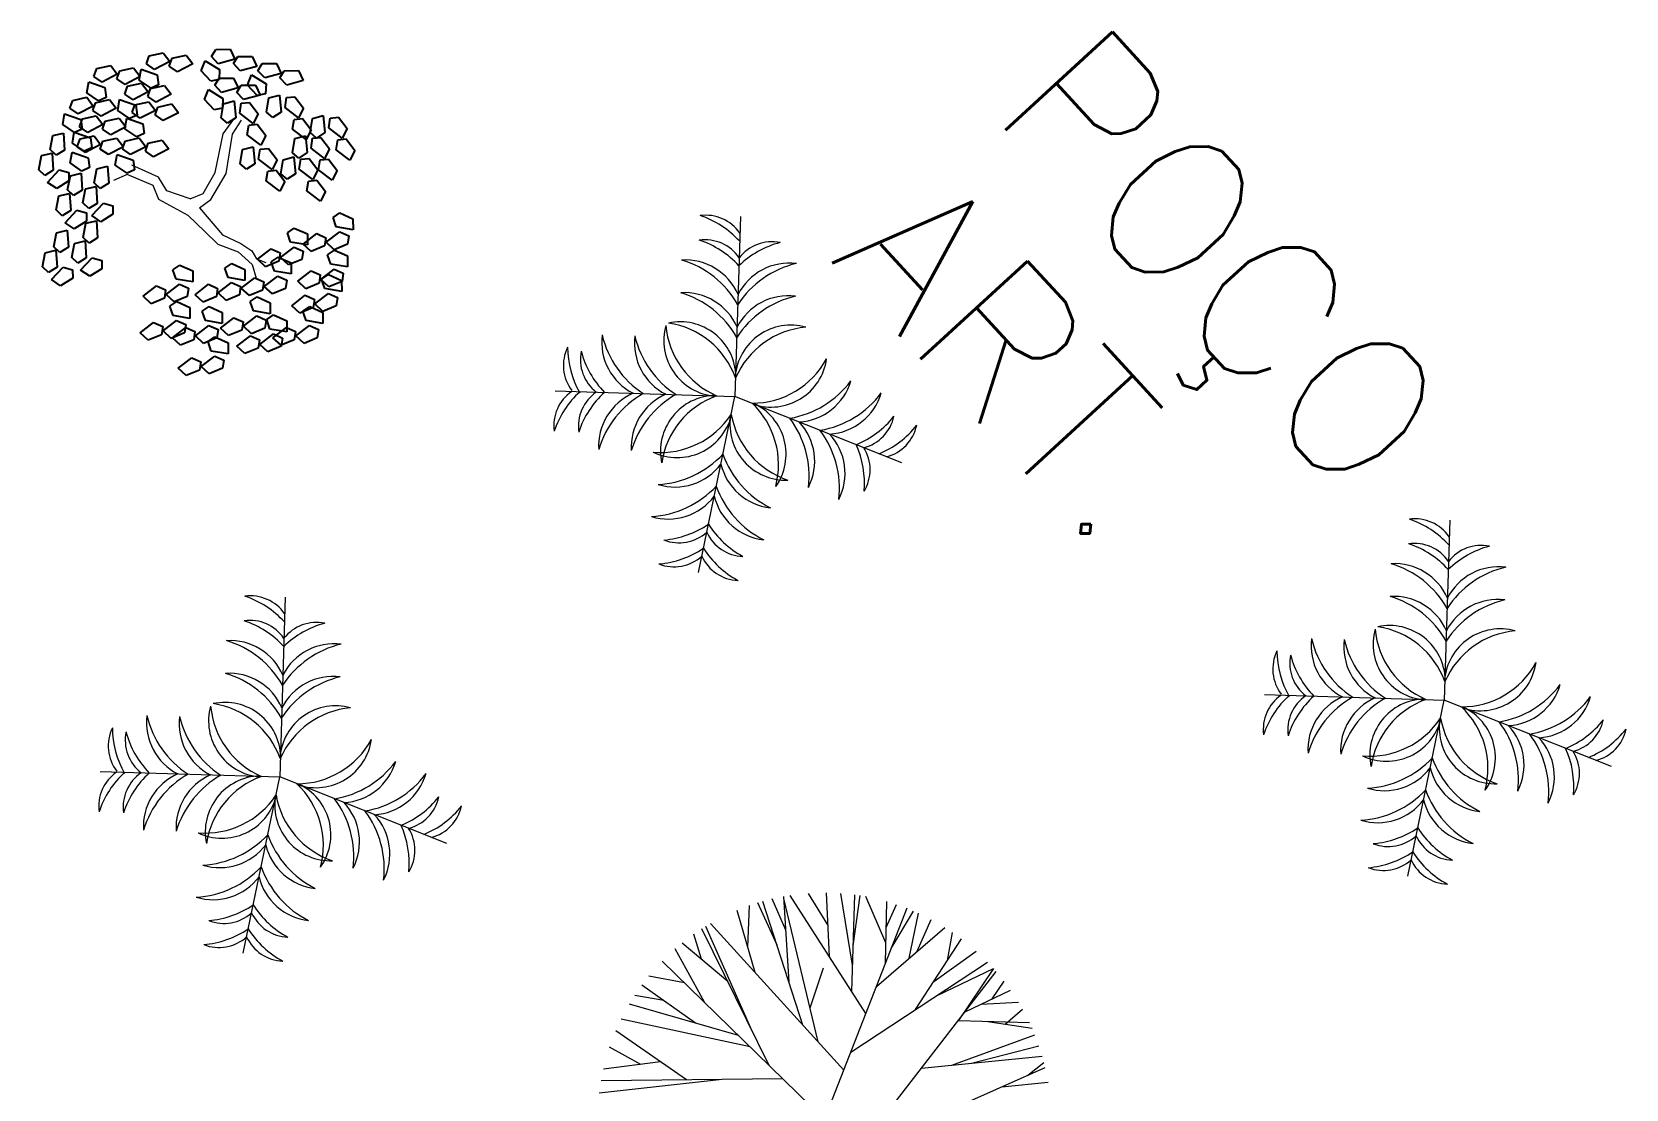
# Model space of a CAD drawing. Header units: millimetres. Extents: x 997 to 4249, y 599 to 1440.
# Drawn here: x 1082.67 to 1109.72, y 1055.45 to 1073.39 of the extents above; entities that cross this region are included whole.
import ezdxf

# ---------------------------------------------------------------- set-up
doc = ezdxf.new("R2010")
doc.units = ezdxf.units.MM
doc.linetypes.add('Continuo', pattern=[0])
doc.layers.add('cercas existentes', color=18, linetype='Continuous')
doc.layers.add('taludes', color=9, linetype='Continuous')
doc.styles.add('1mm', font='romans.shx', dxfattribs={"height": 2})

# ---------------------------------------------------------------- blocks, each defined once
blk = doc.blocks.new('L', base_point=(1.3683, 0.5913))
at = {"linetype": 'Continuo'}
for p, q in [((1.2809, 0.65), (1.3117, 0.675)), ((1.2937, 0.5998), (1.2809, 0.65)), ((1.3117, 0.675), (1.3419, 0.6213)), ((1.2753, 0.5668), (1.3061, 0.5917)), ((1.3225, 0.5909), (1.2937, 0.5998)), ((1.3061, 0.5917), (1.3362, 0.538)), ((1.3419, 0.6213), (1.3225, 0.5909)), ((1.2881, 0.5166), (1.2753, 0.5668)), ((1.3362, 0.538), (1.3169, 0.5076)), ((1.337, 0.4891), (1.3557, 0.5478)), ((1.3557, 0.5478), (1.3911, 0.5544)), ((1.4042, 0.5272), (1.3763, 0.4836)), ((1.3911, 0.5544), (1.4042, 0.5272)), ((1.3169, 0.5076), (1.2881, 0.5166)), ((1.3763, 0.4836), (1.337, 0.4891))]:
    blk.add_line(p, q, dxfattribs=at)
blk = doc.blocks.new('gtfoods1')
at = {"layer": 'taludes', "linetype": 'Continuo', "lineweight": 5, "extrusion": (-0.012368, -0.016489, 0.999788)}
for p, q in [((-838.543, 410.743, 12.097), (-838.361, 410.994, 12.103)), ((-838.384, 410.738, 12.099), (-838.232, 410.976, 12.104)), ((-838.679, 410.086, 12.084), (-838.543, 410.743, 12.097)), ((-838.492, 410.067, 12.086), (-838.384, 410.738, 12.099)), ((-839.636, 410.008, 12.071), (-840.093, 410.212, 12.069)), ((-840.17, 410.052, 12.065), (-840.404, 409.952, 12.061)), ((-839.727, 409.863, 12.068), (-840.17, 410.052, 12.065)), ((-839.634, 409.63, 12.065), (-839.727, 409.863, 12.068)), ((-839.499, 409.774, 12.069), (-839.636, 410.008, 12.071)), ((-838.878, 409.728, 12.076), (-838.679, 410.086, 12.084)), ((-838.751, 409.629, 12.076), (-838.492, 410.067, 12.086)), ((-839.136, 409.358, 12.067), (-839.634, 409.63, 12.065)), ((-839.098, 409.64, 12.072), (-839.499, 409.774, 12.069)), ((-839.098, 409.64, 12.072), (-838.878, 409.728, 12.076)), ((-838.944, 409.487, 12.071), (-838.751, 409.629, 12.076)), ((-839.136, 409.358, 12.067), (-838.855, 409.093, 12.066)), ((-838.944, 409.487, 12.071), (-838.553, 409.029, 12.068)), ((-838.855, 409.093, 12.066), (-838.63, 408.87, 12.065)), ((-838.553, 409.029, 12.068), (-838.24, 408.884, 12.07)), ((-838.63, 408.87, 12.065), (-838.288, 408.738, 12.067)), ((-838.24, 408.884, 12.07), (-838.055, 408.757, 12.07)), ((-838.055, 408.757, 12.07), (-837.973, 408.619, 12.069)), ((-838.288, 408.738, 12.067), (-838.048, 408.527, 12.066)), ((-838.048, 408.527, 12.066), (-837.983, 408.296, 12.063)), ((-837.973, 408.619, 12.069), (-837.816, 408.561, 12.07))]:
    blk.add_line(p, q, dxfattribs=at)
at = {"layer": 'taludes', "linetype": 'Continuous', "lineweight": 5}
for p, q in [((-829.764, 409.337, 12.071), (-829.857, 406.288, 12.071)), ((-832.906, 406.38, 12.071), (-829.857, 406.288, 12.071)), ((-830.477, 403.301, 12.071), (-829.857, 406.288, 12.071)), ((-827.023, 405.159, 12.071), (-829.857, 406.288, 12.071)), ((-817.728, 404.185, 12.071), (-817.82, 401.136, 12.071)), ((-837.488, 402.879, 12.071), (-837.58, 399.83, 12.071)), ((-820.869, 401.228, 12.071), (-817.82, 401.136, 12.071)), ((-818.44, 398.149, 12.071), (-817.82, 401.136, 12.071)), ((-814.986, 400.006, 12.071), (-817.82, 401.136, 12.071)), ((-840.629, 399.922, 12.071), (-837.58, 399.83, 12.071)), ((-838.2, 396.843, 12.071), (-837.58, 399.83, 12.071)), ((-834.746, 398.7, 12.071), (-837.58, 399.83, 12.071))]:
    blk.add_line(p, q, dxfattribs=at)
at = {"layer": 'taludes', "lineweight": 5, "extrusion": (-0.01642, -0.01246, 0.999788)}
for p, q in [((-829.639, 396.944, 12.09), (-829.61, 397.648, 12.099)), ((-829.143, 396.978, 12.099), (-829.468, 397.695, 12.102)), ((-828.703, 395.62, 12.089), (-829.384, 397.72, 12.104)), ((-828.993, 397.229, 12.104), (-829.227, 397.76, 12.107)), ((-828.939, 396.348, 12.094), (-829.028, 397.802, 12.111)), ((-828.445, 395.337, 12.09), (-829.026, 397.767, 12.11)), ((-827.635, 395.817, 12.109), (-828.918, 397.821, 12.113)), ((-828.278, 397.324, 12.117), (-828.608, 397.855, 12.118)), ((-828.254, 396.784, 12.111), (-828.302, 397.864, 12.124)), ((-827.86, 396.638, 12.116), (-828.059, 397.854, 12.127)), ((-827.874, 396.19, 12.11), (-827.823, 397.83, 12.131)), ((-827.85, 396.967, 12.12), (-827.732, 397.817, 12.132)), ((-827.294, 397.018, 12.13), (-827.634, 397.8, 12.134)), ((-827.301, 396.673, 12.125), (-827.28, 397.716, 12.138)), ((-827.289, 397.277, 12.133), (-827.113, 397.664, 12.141)), ((-829.514, 396.513, 12.087), (-829.821, 397.567, 12.095)), ((-828.337, 394.017, 12.075), (-826.936, 397.608, 12.143)), ((-827.205, 396.92, 12.13), (-826.828, 397.556, 12.144)), ((-826.903, 396.754, 12.133), (-826.741, 397.518, 12.145)), ((-826.764, 396.874, 12.136), (-826.53, 397.414, 12.147)), ((-830.427, 396.738, 12.075), (-830.556, 397.161, 12.078)), ((-829.278, 394.935, 12.071), (-830.417, 397.254, 12.081)), ((-829.588, 395.567, 12.074), (-830.353, 397.294, 12.083)), ((-828.009, 394.857, 12.091), (-830.269, 397.345, 12.085)), ((-827.456, 396.276, 12.118), (-826.296, 397.278, 12.149)), ((-826.252, 396.719, 12.143), (-826.164, 397.192, 12.15)), ((-830.376, 396.007, 12.066), (-830.872, 396.912, 12.069)), ((-829.977, 396.359, 12.077), (-830.753, 397.012, 12.073)), ((-826.793, 395.883, 12.124), (-826.015, 397.084, 12.151)), ((-826.484, 396.36, 12.135), (-825.763, 396.876, 12.153)), ((-828.337, 394.017, 12.075), (-831.091, 396.705, 12.063)), ((-828.583, 395.912, 12.095), (-828.352, 396.591, 12.107)), ((-827.891, 395.16, 12.097), (-825.569, 396.688, 12.154)), ((-826.425, 396.125, 12.133), (-825.468, 396.58, 12.154)), ((-825.468, 396.58, 12.154), (-826.063, 395.699, 12.133)), ((-830.525, 395.653, 12.059), (-831.435, 396.299, 12.053)), ((-830.715, 396.338, 12.065), (-831.316, 396.453, 12.056)), ((-827.309, 394.09, 12.093), (-825.422, 396.528, 12.154)), ((-825.491, 396.064, 12.147), (-825.289, 396.363, 12.154)), ((-831.066, 396.037, 12.055), (-831.558, 396.122, 12.048)), ((-825.952, 395.844, 12.137), (-825.179, 396.213, 12.154)), ((-829.798, 395.443, 12.069), (-831.648, 395.976, 12.045)), ((-825.682, 395.973, 12.143), (-825.048, 396.012, 12.154)), ((-825.271, 395.635, 12.146), (-824.976, 395.888, 12.154)), ((-830.681, 394.691, 12.045), (-831.879, 395.52, 12.036)), ((-829.599, 395.249, 12.07), (-831.786, 395.722, 12.04)), ((-826.063, 395.699, 12.133), (-824.861, 395.665, 12.153)), ((-825.608, 395.686, 12.141), (-824.816, 395.566, 12.152)), ((-831.451, 394.954, 12.036), (-831.983, 395.245, 12.03)), ((-826.178, 394.94, 12.122), (-824.769, 395.455, 12.152)), ((-825.843, 394.974, 12.128), (-824.7, 395.271, 12.15)), ((-831.12, 394.995, 12.041), (-832.087, 394.875, 12.024)), ((-826.691, 394.889, 12.113), (-824.644, 395.094, 12.149)), ((-824.886, 394.769, 12.141), (-824.614, 394.985, 12.148)), ((-830.075, 394.698, 12.055), (-832.158, 394.463, 12.018)), ((-829.045, 394.708, 12.072), (-832.127, 394.677, 12.021)), ((-826.245, 394.166, 12.111), (-824.593, 394.899, 12.147)), ((-825.326, 394.574, 12.131), (-824.543, 394.654, 12.145))]:
    blk.add_line(p, q, dxfattribs=at)
at = {"layer": 'taludes', "linetype": 'Continuous', "lineweight": 5}
for centre, radius, start, end in [((-830.353, 408.657, 12.071), 0.704, 34.5568, 97.8912), ((-830.948, 407.851, 12.071), 1.585, 42.3431, 71.6462), ((-830.365, 408.241, 12.071), 0.704, 34.5568, 97.8912), ((-830.961, 407.435, 12.071), 1.585, 42.3431, 71.6462), ((-828.685, 407.366, 12.071), 1.585, 104.8875, 134.1905), ((-829.231, 408.207, 12.071), 0.704, 78.6425, 141.9769), ((-830.699, 407.628, 12.071), 0.975, 23.5157, 93.6605), ((-831.23, 407.035, 12.071), 1.635, 29.638, 73.3034), ((-828.44, 406.951, 12.071), 1.635, 103.2303, 146.8956), ((-828.935, 407.574, 12.071), 0.975, 82.8731, 153.0179), ((-830.715, 407.073, 12.071), 0.975, 23.5157, 93.6605), ((-831.247, 406.48, 12.071), 1.635, 29.638, 73.3034), ((-828.457, 406.396, 12.071), 1.635, 103.2303, 146.8956), ((-828.952, 407.02, 12.071), 0.975, 82.8731, 153.0179), ((-830.113, 407.238, 12.071), 0.951, 164.6323, 264.8409), ((-829.597, 407.618, 12.071), 1.438, 185.079, 246.6004), ((-830.789, 406.602, 12.071), 0.951, 1.6928, 101.9014), ((-831.199, 406.11, 12.071), 1.438, 19.9333, 81.4546), ((-828.906, 406.545, 12.071), 0.951, 74.6323, 174.8409), ((-828.527, 406.029, 12.071), 1.438, 95.079, 156.6004), ((-832.064, 406.814, 12.071), 0.704, 154.0494, 217.3837), ((-831.112, 407.13, 12.071), 1.585, 180.2943, 209.5974), ((-831.143, 407.21, 12.071), 0.975, 172.8731, 243.0179), ((-830.519, 407.705, 12.071), 1.635, 193.2303, 236.8956), ((-830.588, 407.193, 12.071), 0.975, 172.8731, 243.0179), ((-829.964, 407.688, 12.071), 1.635, 193.2303, 236.8956), ((-831.776, 406.914, 12.071), 0.704, 168.6425, 231.9769), ((-830.934, 407.46, 12.071), 1.585, 194.8875, 224.1905), ((-829.565, 407.611, 12.071), 1.438, 269.9333, 331.4546), ((-829.243, 407.057, 12.071), 0.951, 251.6928, 351.9014), ((-832.226, 405.792, 12.071), 0.704, 124.5568, 187.8912), ((-831.419, 405.196, 12.071), 1.585, 132.3431, 161.6462), ((-831.81, 405.779, 12.071), 0.704, 124.5568, 187.8912), ((-831.003, 405.184, 12.071), 1.585, 132.3431, 161.6462), ((-831.196, 405.446, 12.071), 0.975, 113.5157, 183.6605), ((-830.603, 404.914, 12.071), 1.635, 119.638, 163.3034), ((-830.642, 405.429, 12.071), 0.975, 113.5157, 183.6605), ((-830.049, 404.897, 12.071), 1.635, 119.638, 163.3034), ((-830.17, 405.355, 12.071), 0.951, 91.6928, 191.9014), ((-829.2, 407.529, 12.071), 1.635, 279.638, 323.3034), ((-828.825, 406.827, 12.071), 0.975, 273.5157, 343.6605), ((-828.685, 407.324, 12.071), 1.635, 279.638, 323.3034), ((-828.31, 406.621, 12.071), 0.975, 273.5157, 343.6605), ((-829.678, 404.945, 12.071), 1.438, 109.9333, 171.4546), ((-830.555, 405.128, 12.071), 1.438, 345.079, 46.6004), ((-829.94, 405.307, 12.071), 0.951, 324.6323, 64.8409), ((-831.121, 406.774, 12.071), 1.438, 265.079, 326.6004), ((-830.837, 406.2, 12.071), 0.951, 244.6323, 344.8409), ((-828.992, 405.817, 12.071), 0.951, 171.6928, 271.9014), ((-828.503, 406.231, 12.071), 1.438, 189.9333, 251.4546), ((-830.234, 404.936, 12.071), 1.635, 353.2303, 36.8956), ((-829.479, 405.188, 12.071), 0.975, 332.8731, 43.0179), ((-828.402, 406.934, 12.071), 1.585, 292.3431, 321.6462), ((-827.847, 406.098, 12.071), 0.704, 284.5568, 347.8912), ((-828.015, 406.78, 12.071), 1.585, 292.3431, 321.6462), ((-827.461, 405.944, 12.071), 0.704, 284.5568, 347.8912), ((-829.719, 404.73, 12.071), 1.635, 353.2303, 36.8956), ((-828.963, 404.982, 12.071), 0.975, 332.8731, 43.0179), ((-831.254, 406.425, 12.071), 1.635, 273.2303, 316.8956), ((-828.52, 405.857, 12.071), 1.635, 199.638, 243.3034), ((-829.245, 404.819, 12.071), 1.585, 354.8875, 24.1905), ((-828.267, 405.044, 12.071), 0.704, 328.6425, 31.9769), ((-830.874, 405.725, 12.071), 0.975, 252.8731, 323.0179), ((-829.147, 405.366, 12.071), 0.975, 193.5157, 263.6605), ((-831.367, 405.882, 12.071), 1.635, 273.2303, 316.8956), ((-828.633, 405.314, 12.071), 1.635, 199.638, 243.3034), ((-830.987, 405.181, 12.071), 0.975, 252.8731, 323.0179), ((-829.26, 404.823, 12.071), 0.975, 193.5157, 263.6605), ((-818.316, 403.505, 12.071), 0.704, 34.5568, 97.8912), ((-818.912, 402.698, 12.071), 1.585, 42.3431, 71.6462), ((-831.198, 405.43, 12.071), 1.585, 274.8875, 304.1905), ((-830.806, 404.507, 12.071), 0.704, 248.6425, 311.9769), ((-829.695, 404.276, 12.071), 0.704, 204.5568, 267.8912), ((-828.968, 404.967, 12.071), 1.585, 212.3431, 241.6462), ((-831.282, 405.023, 12.071), 1.585, 274.8875, 304.1905), ((-829.053, 404.56, 12.071), 1.585, 212.3431, 241.6462), ((-818.329, 403.089, 12.071), 0.704, 34.5568, 97.8912), ((-818.924, 402.282, 12.071), 1.585, 42.3431, 71.6462), ((-816.648, 402.213, 12.071), 1.585, 104.8875, 134.1905), ((-817.194, 403.055, 12.071), 0.704, 78.6425, 141.9769), ((-830.891, 404.1, 12.071), 0.704, 248.6425, 311.9769), ((-829.779, 403.869, 12.071), 0.704, 204.5568, 267.8912), ((-818.662, 402.475, 12.071), 0.975, 23.5157, 93.6605), ((-819.194, 401.882, 12.071), 1.635, 29.638, 73.3034), ((-816.404, 401.798, 12.071), 1.635, 103.2303, 146.8956), ((-816.899, 402.422, 12.071), 0.975, 82.8731, 153.0179), ((-838.076, 402.199, 12.071), 0.704, 34.5568, 97.8912), ((-838.672, 401.392, 12.071), 1.585, 42.3431, 71.6462), ((-818.679, 401.92, 12.071), 0.975, 23.5157, 93.6605), ((-819.211, 401.328, 12.071), 1.635, 29.638, 73.3034), ((-816.42, 401.243, 12.071), 1.635, 103.2303, 146.8956), ((-816.915, 401.867, 12.071), 0.975, 82.8731, 153.0179), ((-838.089, 401.783, 12.071), 0.704, 34.5568, 97.8912), ((-838.685, 400.976, 12.071), 1.585, 42.3431, 71.6462), ((-836.408, 400.907, 12.071), 1.585, 104.8875, 134.1905), ((-836.954, 401.749, 12.071), 0.704, 78.6425, 141.9769), ((-818.077, 402.086, 12.071), 0.951, 164.6323, 264.8409), ((-817.561, 402.465, 12.071), 1.438, 185.079, 246.6004), ((-818.753, 401.449, 12.071), 0.951, 1.6928, 101.9014), ((-819.163, 400.957, 12.071), 1.438, 19.9333, 81.4546), ((-816.87, 401.392, 12.071), 0.951, 74.6323, 174.8409), ((-816.491, 400.876, 12.071), 1.438, 95.079, 156.6004), ((-838.422, 401.169, 12.071), 0.975, 23.5157, 93.6605), ((-838.954, 400.577, 12.071), 1.635, 29.638, 73.3034), ((-836.164, 400.492, 12.071), 1.635, 103.2303, 146.8956), ((-836.659, 401.116, 12.071), 0.975, 82.8731, 153.0179), ((-819.106, 402.057, 12.071), 0.975, 172.8731, 243.0179), ((-818.482, 402.552, 12.071), 1.635, 193.2303, 236.8956), ((-818.552, 402.04, 12.071), 0.975, 172.8731, 243.0179), ((-817.928, 402.535, 12.071), 1.635, 193.2303, 236.8956), ((-820.027, 401.661, 12.071), 0.704, 154.0494, 217.3837), ((-819.075, 401.977, 12.071), 1.585, 180.2943, 209.5974), ((-819.739, 401.761, 12.071), 0.704, 168.6425, 231.9769), ((-818.898, 402.307, 12.071), 1.585, 194.8875, 224.1905), ((-817.528, 402.458, 12.071), 1.438, 269.9333, 331.4546), ((-817.206, 401.905, 12.071), 0.951, 251.6928, 351.9014), ((-838.439, 400.615, 12.071), 0.975, 23.5157, 93.6605), ((-838.971, 400.022, 12.071), 1.635, 29.638, 73.3034), ((-836.18, 399.938, 12.071), 1.635, 103.2303, 146.8956), ((-836.675, 400.561, 12.071), 0.975, 82.8731, 153.0179), ((-820.189, 400.639, 12.071), 0.704, 124.5568, 187.8912), ((-819.383, 400.044, 12.071), 1.585, 132.3431, 161.6462), ((-819.773, 400.627, 12.071), 0.704, 124.5568, 187.8912), ((-818.967, 400.031, 12.071), 1.585, 132.3431, 161.6462), ((-819.16, 400.294, 12.071), 0.975, 113.5157, 183.6605), ((-818.567, 399.762, 12.071), 1.635, 119.638, 163.3034), ((-818.605, 400.277, 12.071), 0.975, 113.5157, 183.6605), ((-818.012, 399.745, 12.071), 1.635, 119.638, 163.3034), ((-817.164, 402.377, 12.071), 1.635, 279.638, 323.3034), ((-816.789, 401.674, 12.071), 0.975, 273.5157, 343.6605), ((-816.648, 402.171, 12.071), 1.635, 279.638, 323.3034), ((-816.273, 401.469, 12.071), 0.975, 273.5157, 343.6605), ((-837.837, 400.78, 12.071), 0.951, 164.6323, 264.8409), ((-837.321, 401.159, 12.071), 1.438, 185.079, 246.6004), ((-838.513, 400.144, 12.071), 0.951, 1.6928, 101.9014), ((-838.923, 399.652, 12.071), 1.438, 19.9333, 81.4546), ((-836.63, 400.087, 12.071), 0.951, 74.6323, 174.8409), ((-836.251, 399.571, 12.071), 1.438, 95.079, 156.6004), ((-818.134, 400.203, 12.071), 0.951, 91.6928, 191.9014), ((-817.642, 399.793, 12.071), 1.438, 109.9333, 171.4546), ((-818.518, 399.975, 12.071), 1.438, 345.079, 46.6004), ((-817.904, 400.155, 12.071), 0.951, 324.6323, 64.8409), ((-839.787, 400.355, 12.071), 0.704, 154.0494, 217.3837), ((-838.835, 400.672, 12.071), 1.585, 180.2943, 209.5974), ((-838.866, 400.751, 12.071), 0.975, 172.8731, 243.0179), ((-838.243, 401.246, 12.071), 1.635, 193.2303, 236.8956), ((-838.312, 400.734, 12.071), 0.975, 172.8731, 243.0179), ((-837.688, 401.23, 12.071), 1.635, 193.2303, 236.8956), ((-819.084, 401.622, 12.071), 1.438, 265.079, 326.6004), ((-818.8, 401.048, 12.071), 0.951, 244.6323, 344.8409), ((-816.956, 400.665, 12.071), 0.951, 171.6928, 271.9014), ((-816.467, 401.078, 12.071), 1.438, 189.9333, 251.4546), ((-818.197, 399.783, 12.071), 1.635, 353.2303, 36.8956), ((-817.442, 400.035, 12.071), 0.975, 332.8731, 43.0179), ((-816.365, 401.781, 12.071), 1.585, 292.3431, 321.6462), ((-815.811, 400.946, 12.071), 0.704, 284.5568, 347.8912), ((-815.978, 401.627, 12.071), 1.585, 292.3431, 321.6462), ((-815.424, 400.791, 12.071), 0.704, 284.5568, 347.8912), ((-839.499, 400.456, 12.071), 0.704, 168.6425, 231.9769), ((-838.658, 401.002, 12.071), 1.585, 194.8875, 224.1905), ((-837.288, 401.153, 12.071), 1.438, 269.9333, 331.4546), ((-836.966, 400.599, 12.071), 0.951, 251.6928, 351.9014), ((-817.682, 399.578, 12.071), 1.635, 353.2303, 36.8956), ((-816.927, 399.83, 12.071), 0.975, 332.8731, 43.0179), ((-836.924, 401.071, 12.071), 1.635, 279.638, 323.3034), ((-836.549, 400.368, 12.071), 0.975, 273.5157, 343.6605), ((-819.217, 401.272, 12.071), 1.635, 273.2303, 316.8956), ((-816.484, 400.705, 12.071), 1.635, 199.638, 243.3034), ((-817.208, 399.666, 12.071), 1.585, 354.8875, 24.1905), ((-816.231, 399.891, 12.071), 0.704, 328.6425, 31.9769), ((-839.949, 399.334, 12.071), 0.704, 124.5568, 187.8912), ((-839.143, 398.738, 12.071), 1.585, 132.3431, 161.6462), ((-839.533, 399.321, 12.071), 0.704, 124.5568, 187.8912), ((-838.727, 398.725, 12.071), 1.585, 132.3431, 161.6462), ((-838.92, 398.988, 12.071), 0.975, 113.5157, 183.6605), ((-838.327, 398.456, 12.071), 1.635, 119.638, 163.3034), ((-838.365, 398.971, 12.071), 0.975, 113.5157, 183.6605), ((-837.772, 398.439, 12.071), 1.635, 119.638, 163.3034), ((-837.894, 398.897, 12.071), 0.951, 91.6928, 191.9014), ((-837.402, 398.487, 12.071), 1.438, 109.9333, 171.4546), ((-836.408, 400.865, 12.071), 1.635, 279.638, 323.3034), ((-836.033, 400.163, 12.071), 0.975, 273.5157, 343.6605), ((-818.838, 400.572, 12.071), 0.975, 252.8731, 323.0179), ((-817.111, 400.213, 12.071), 0.975, 193.5157, 263.6605), ((-838.278, 398.669, 12.071), 1.438, 345.079, 46.6004), ((-837.664, 398.849, 12.071), 0.951, 324.6323, 64.8409), ((-819.33, 400.729, 12.071), 1.635, 273.2303, 316.8956), ((-816.597, 400.161, 12.071), 1.635, 199.638, 243.3034), ((-838.844, 400.316, 12.071), 1.438, 265.079, 326.6004), ((-838.56, 399.742, 12.071), 0.951, 244.6323, 344.8409), ((-836.716, 399.359, 12.071), 0.951, 171.6928, 271.9014), ((-836.227, 399.772, 12.071), 1.438, 189.9333, 251.4546), ((-837.958, 398.478, 12.071), 1.635, 353.2303, 36.8956), ((-837.202, 398.73, 12.071), 0.975, 332.8731, 43.0179), ((-836.125, 400.476, 12.071), 1.585, 292.3431, 321.6462), ((-835.571, 399.64, 12.071), 0.704, 284.5568, 347.8912), ((-835.738, 400.321, 12.071), 1.585, 292.3431, 321.6462), ((-835.184, 399.486, 12.071), 0.704, 284.5568, 347.8912), ((-818.951, 400.029, 12.071), 0.975, 252.8731, 323.0179), ((-817.224, 399.67, 12.071), 0.975, 193.5157, 263.6605), ((-837.442, 398.272, 12.071), 1.635, 353.2303, 36.8956), ((-836.687, 398.524, 12.071), 0.975, 332.8731, 43.0179), ((-836.968, 398.36, 12.071), 1.585, 354.8875, 24.1905), ((-838.977, 399.967, 12.071), 1.635, 273.2303, 316.8956), ((-836.244, 399.399, 12.071), 1.635, 199.638, 243.3034), ((-835.991, 398.585, 12.071), 0.704, 328.6425, 31.9769), ((-819.161, 400.278, 12.071), 1.585, 274.8875, 304.1905), ((-818.77, 399.354, 12.071), 0.704, 248.6425, 311.9769), ((-817.658, 399.124, 12.071), 0.704, 204.5568, 267.8912), ((-816.931, 399.815, 12.071), 1.585, 212.3431, 241.6462), ((-838.598, 399.267, 12.071), 0.975, 252.8731, 323.0179), ((-836.871, 398.908, 12.071), 0.975, 193.5157, 263.6605), ((-819.246, 399.87, 12.071), 1.585, 274.8875, 304.1905), ((-817.016, 399.407, 12.071), 1.585, 212.3431, 241.6462), ((-839.09, 399.423, 12.071), 1.635, 273.2303, 316.8956), ((-836.357, 398.856, 12.071), 1.635, 199.638, 243.3034), ((-818.854, 398.947, 12.071), 0.704, 248.6425, 311.9769), ((-817.743, 398.716, 12.071), 0.704, 204.5568, 267.8912), ((-838.711, 398.723, 12.071), 0.975, 252.8731, 323.0179), ((-836.984, 398.364, 12.071), 0.975, 193.5157, 263.6605), ((-838.921, 398.972, 12.071), 1.585, 274.8875, 304.1905), ((-836.692, 398.509, 12.071), 1.585, 212.3431, 241.6462), ((-838.53, 398.049, 12.071), 0.704, 248.6425, 311.9769), ((-837.418, 397.818, 12.071), 0.704, 204.5568, 267.8912), ((-839.006, 398.565, 12.071), 1.585, 274.8875, 304.1905), ((-838.614, 397.641, 12.071), 0.704, 248.6425, 311.9769), ((-837.503, 397.41, 12.071), 0.704, 204.5568, 267.8912), ((-836.776, 398.101, 12.071), 1.585, 212.3431, 241.6462)]:
    blk.add_arc(centre, radius, start, end, dxfattribs=at)
at = {"layer": 'taludes', "linetype": 'Continuo', "lineweight": 5, "extrusion": (-0.012368, -0.016489, 0.999788)}
for p, xscale, yscale, zscale, rotation in [((-917.76, -173.428, 15.693), 4.693247904986873, 4.693247904986873, 4.693247904986873, 292.8731664010561), ((-918.565, -174.092, 15.693), 4.693247905292083, 4.693247905292083, 4.693247905292083, 305.0710582407918), ((-916.985, -173.148, 15.693), 4.693247904986873, 4.693247904986873, 4.693247904986873, 292.8731664010561), ((-919.147, -174.797, 15.693), 4.693247905292083, 4.693247905292083, 4.693247905292083, 305.0710582407918), ((-917.422, -173.784, 15.693), 4.693247904986873, 4.693247904986873, 4.693247904986873, 292.8731664010561), ((-918.547, -174.722, 15.693), 4.693247905292083, 4.693247905292083, 4.693247905292083, 305.0710582407918), ((-917.114, -174.095, 15.693), 4.693247905158423, 4.693247905158423, 4.693247905158423, 240.0875733262941), ((-916.557, -173.556, 15.693), 4.693247905158423, 4.693247905158423, 4.693247905158423, 240.0875733262941), ((-919.149, -175.474, 15.693), 4.693247905292083, 4.693247905292083, 4.693247905292083, 305.0710582407918), ((-918.262, -174.901, 15.693), 4.693247905292083, 4.693247905292083, 4.693247905292083, 305.0710582407918), ((-915.756, -173.389, 15.693), 4.693247905158423, 4.693247905158423, 4.693247905158423, 240.0875733262941), ((-918.829, -175.628, 15.693), 4.693247905292083, 4.693247905292083, 4.693247905292083, 305.0710582407918), ((-919.108, -176.237, 15.693), 4.693247905007419, 4.693247905007419, 4.693247905007419, 11.23182489907098), ((-918.658, -175.921, 15.693), 4.693247905292083, 4.693247905292083, 4.693247905292083, 305.0710582407918), ((-918.024, -175.492, 15.693), 4.693247905292083, 4.693247905292083, 4.693247905292083, 305.0710582407918), ((-916.389, -174.526, 15.693), 4.693247905158423, 4.693247905158423, 4.693247905158423, 240.0875733262941), ((-915.791, -173.842, 15.693), 4.693247905158423, 4.693247905158423, 4.693247905158423, 240.0875733262941), ((-915.735, -174.248, 15.693), 4.693247905158423, 4.693247905158423, 4.693247905158423, 240.0875733262941), ((-918.46, -176.606, 15.693), 4.693247905007419, 4.693247905007419, 4.693247905007419, 11.23182489907098), ((-918.171, -176.239, 15.693), 4.693247905007419, 4.693247905007419, 4.693247905007419, 11.23182489907098), ((-917.766, -177.092, 15.693), 4.693247905007419, 4.693247905007419, 4.693247905007419, 11.23182489907098), ((-914.973, -174.504, 15.693), 4.693247904105663, 4.693247904105663, 4.693247904105663, 135.1959007807611), ((-918.067, -177.518, 15.693), 4.693247905007419, 4.693247905007419, 4.693247905007419, 11.23182489907098), ((-915.437, -175.176, 15.693), 4.693247904105663, 4.693247904105663, 4.693247904105663, 135.1959007807611), ((-914.668, -175.065, 15.693), 4.693247904105663, 4.693247904105663, 4.693247904105663, 135.1959007807611), ((-916.615, -176.844, 15.693), 4.693247904105663, 4.693247904105663, 4.693247904105663, 135.1959007807611), ((-915.925, -176.293, 15.693), 4.693247904105663, 4.693247904105663, 4.693247904105663, 135.1959007807611), ((-915.363, -175.734, 15.693), 4.693247904105663, 4.693247904105663, 4.693247904105663, 135.1959007807611), ((-914.499, -175.457, 15.693), 4.693247904105663, 4.693247904105663, 4.693247904105663, 135.1959007807611), ((-916.283, -177.369, 15.693), 4.693247904105663, 4.693247904105663, 4.693247904105663, 135.1959007807611), ((-915.24, -176.488, 15.693), 4.693247904105663, 4.693247904105663, 4.693247904105663, 135.1959007807611), ((-915.794, -177.108, 15.693), 4.693247904105663, 4.693247904105663, 4.693247904105663, 135.1959007807611), ((-914.833, -176.565, 15.693), 4.693247904105663, 4.693247904105663, 4.693247904105663, 135.1959007807611), ((-914.429, -176.084, 15.693), 4.693247904105663, 4.693247904105663, 4.693247904105663, 135.1959007807611), ((-915.405, -177.462, 15.693), 4.693247904105663, 4.693247904105663, 4.693247904105663, 135.1959007807611)]:
    blk.add_blockref('L', p, dxfattribs=dict(at, xscale=xscale, yscale=yscale, zscale=zscale, rotation=rotation))
at = {"layer": 'taludes', "lineweight": 5, "style": '1mm'}
for s, p in [('POÇO', (-825.553, 411.116)), ('ART.', (-828.279, 408.628))]:
    blk.add_text(s, height=2.464, rotation=312.567, dxfattribs=at).set_placement(p)

msp = doc.modelspace()

# ---------------------------------------------------------------- block references
at = {"layer": 'cercas existentes', "color": 1}
msp.add_blockref('gtfoods1', (1924.454, 660.921), dxfattribs=at)

doc.saveas('drawing.dxf')
